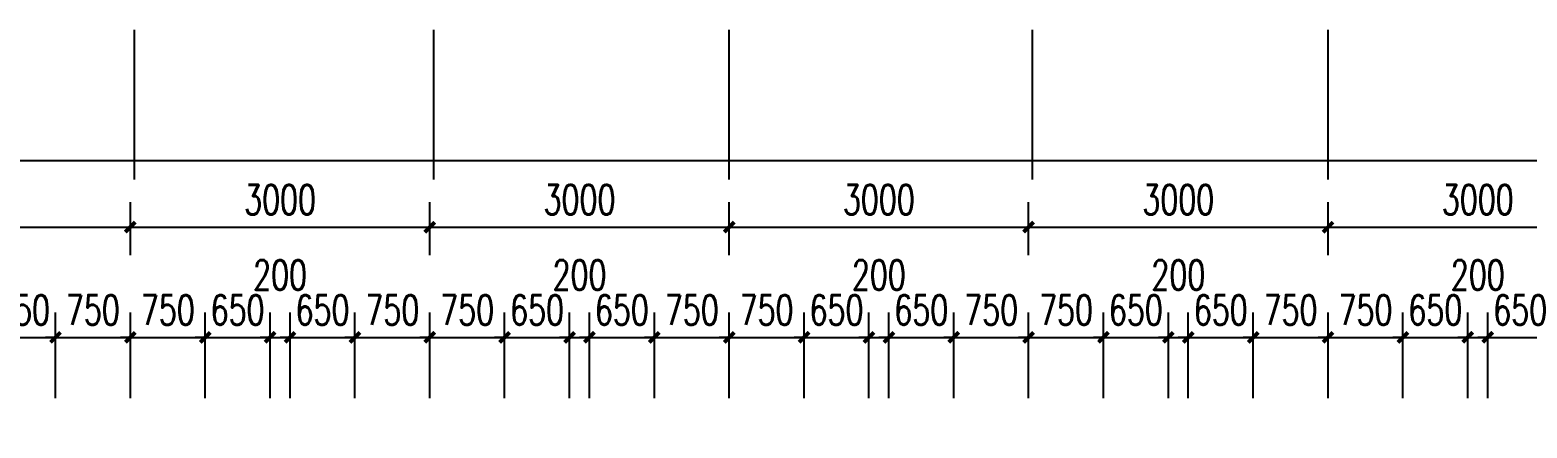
# Model space of a CAD drawing. Header units: millimetres. Extents: x -150677 to 588340, y -254013 to 149700.
# Drawn here: x 159207 to 174207, y 61761 to 65748 of the extents above; entities that cross this region are included whole.
import ezdxf

# ---------------------------------------------------------------- set-up
doc = ezdxf.new("R2010")
doc.units = ezdxf.units.MM
doc.header["$LTSCALE"] = 10
doc.header["$MEASUREMENT"] = 0
doc.layers.add('PUB_DIM', color=3, linetype='Continuous')
doc.styles.add('_TCH_DIM_T3', font='SIMPLEX', dxfattribs={"width": 0.705882, "bigfont": 'GBCBIG'})
doc.dimstyles.new('_TCH_ARCH&&100', dxfattribs={"dimtxt": 297.5, "dimasz": 100, "dimexe": 250, "dimexo": 300, "dimgap": 126.25, "dimtad": 1, "dimdec": 0, "dimzin": 0, "dimdsep": 46, "dimtxsty": '_TCH_DIM_T3', "dimblk": 'ARCHTICK', "dimcen": 0.09, "dimclrt": 7, "dimazin": 2, "dimtfac": 1, "dimtdec": 0, "dimtix": 1, "dimtmove": 2, "dimatfit": 3, "dimfxl": 1, "dimtolj": 1, "dimtzin": 0, "dimarcsym": 0})

# ---------------------------------------------------------------- blocks, each defined once
blk = doc.blocks.new('_ArchTick')
at = {"color": 0, "linetype": 'ByBlock', "const_width": 0.4}
blk.add_lwpolyline([(-0.5, -0.5), (0.5, 0.5)], dxfattribs=at)
blk = doc.blocks.new('*D105')
at = {"layer": 'Defpoints', "color": 0, "transparency": 16777216}
for p in [(160213, 63773), (157213, 63191), (160213, 63191)]:
    blk.add_point(p, dxfattribs=at)
at = {"layer": 'PUB_DIM', "color": 0, "lineweight": -2, "transparency": 16777216}
for p, q in [((157213, 63491), (157213, 64023)), ((160213, 63491), (160213, 64023)), ((157213, 63773), (160213, 63773))]:
    blk.add_line(p, q, dxfattribs=at)
at = {"layer": 'PUB_DIM', "color": 0, "lineweight": -2, "transparency": 16777216, "xscale": 100, "yscale": 100, "zscale": 100, "rotation": 180}
blk.add_blockref('_ArchTick', (157213, 63773), dxfattribs=at)
at = {"layer": 'PUB_DIM', "color": 0, "lineweight": -2, "transparency": 16777216, "xscale": 100, "yscale": 100, "zscale": 100}
blk.add_blockref('_ArchTick', (160213, 63773), dxfattribs=at)
at = {"layer": 'PUB_DIM', "color": 7, "transparency": 16777216, "insert": (158713, 64048), "char_height": 297.5, "attachment_point": 5, "style": '_TCH_DIM_T3'}
blk.add_mtext('\\A1;3000', dxfattribs=at)
blk = doc.blocks.new('*D106')
at = {"layer": 'Defpoints', "color": 0, "transparency": 16777216}
for p in [(163213, 63773), (160213, 63191), (163213, 63191)]:
    blk.add_point(p, dxfattribs=at)
at = {"layer": 'PUB_DIM', "color": 0, "lineweight": -2, "transparency": 16777216}
for p, q in [((160213, 63491), (160213, 64023)), ((163213, 63491), (163213, 64023)), ((160213, 63773), (163213, 63773))]:
    blk.add_line(p, q, dxfattribs=at)
at = {"layer": 'PUB_DIM', "color": 0, "lineweight": -2, "transparency": 16777216, "xscale": 100, "yscale": 100, "zscale": 100, "rotation": 180}
blk.add_blockref('_ArchTick', (160213, 63773), dxfattribs=at)
at = {"layer": 'PUB_DIM', "color": 0, "lineweight": -2, "transparency": 16777216, "xscale": 100, "yscale": 100, "zscale": 100}
blk.add_blockref('_ArchTick', (163213, 63773), dxfattribs=at)
at = {"layer": 'PUB_DIM', "color": 7, "transparency": 16777216, "insert": (161713, 64048), "char_height": 297.5, "attachment_point": 5, "style": '_TCH_DIM_T3'}
blk.add_mtext('\\A1;3000', dxfattribs=at)
blk = doc.blocks.new('*D107')
at = {"layer": 'Defpoints', "color": 0, "transparency": 16777216}
for p in [(166213, 63773), (163213, 63191), (166213, 63191)]:
    blk.add_point(p, dxfattribs=at)
at = {"layer": 'PUB_DIM', "color": 0, "lineweight": -2, "transparency": 16777216}
for p, q in [((163213, 63491), (163213, 64023)), ((166213, 63491), (166213, 64023)), ((163213, 63773), (166213, 63773))]:
    blk.add_line(p, q, dxfattribs=at)
at = {"layer": 'PUB_DIM', "color": 0, "lineweight": -2, "transparency": 16777216, "xscale": 100, "yscale": 100, "zscale": 100, "rotation": 180}
blk.add_blockref('_ArchTick', (163213, 63773), dxfattribs=at)
at = {"layer": 'PUB_DIM', "color": 0, "lineweight": -2, "transparency": 16777216, "xscale": 100, "yscale": 100, "zscale": 100}
blk.add_blockref('_ArchTick', (166213, 63773), dxfattribs=at)
at = {"layer": 'PUB_DIM', "color": 7, "transparency": 16777216, "insert": (164713, 64048), "char_height": 297.5, "attachment_point": 5, "style": '_TCH_DIM_T3'}
blk.add_mtext('\\A1;3000', dxfattribs=at)
blk = doc.blocks.new('*D108')
at = {"layer": 'Defpoints', "color": 0, "transparency": 16777216}
for p in [(169213, 63773), (166213, 63191), (169213, 63191)]:
    blk.add_point(p, dxfattribs=at)
at = {"layer": 'PUB_DIM', "color": 0, "lineweight": -2, "transparency": 16777216}
for p, q in [((166213, 63491), (166213, 64023)), ((169213, 63491), (169213, 64023)), ((166213, 63773), (169213, 63773))]:
    blk.add_line(p, q, dxfattribs=at)
at = {"layer": 'PUB_DIM', "color": 0, "lineweight": -2, "transparency": 16777216, "xscale": 100, "yscale": 100, "zscale": 100, "rotation": 180}
blk.add_blockref('_ArchTick', (166213, 63773), dxfattribs=at)
at = {"layer": 'PUB_DIM', "color": 0, "lineweight": -2, "transparency": 16777216, "xscale": 100, "yscale": 100, "zscale": 100}
blk.add_blockref('_ArchTick', (169213, 63773), dxfattribs=at)
at = {"layer": 'PUB_DIM', "color": 7, "transparency": 16777216, "insert": (167713, 64048), "char_height": 297.5, "attachment_point": 5, "style": '_TCH_DIM_T3'}
blk.add_mtext('\\A1;3000', dxfattribs=at)
blk = doc.blocks.new('*D109')
at = {"layer": 'Defpoints', "color": 0, "transparency": 16777216}
for p in [(172213, 63773), (169213, 63191), (172213, 63191)]:
    blk.add_point(p, dxfattribs=at)
at = {"layer": 'PUB_DIM', "color": 0, "lineweight": -2, "transparency": 16777216}
for p, q in [((169213, 63491), (169213, 64023)), ((172213, 63491), (172213, 64023)), ((169213, 63773), (172213, 63773))]:
    blk.add_line(p, q, dxfattribs=at)
at = {"layer": 'PUB_DIM', "color": 0, "lineweight": -2, "transparency": 16777216, "xscale": 100, "yscale": 100, "zscale": 100, "rotation": 180}
blk.add_blockref('_ArchTick', (169213, 63773), dxfattribs=at)
at = {"layer": 'PUB_DIM', "color": 0, "lineweight": -2, "transparency": 16777216, "xscale": 100, "yscale": 100, "zscale": 100}
blk.add_blockref('_ArchTick', (172213, 63773), dxfattribs=at)
at = {"layer": 'PUB_DIM', "color": 7, "transparency": 16777216, "insert": (170713, 64048), "char_height": 297.5, "attachment_point": 5, "style": '_TCH_DIM_T3'}
blk.add_mtext('\\A1;3000', dxfattribs=at)
blk = doc.blocks.new('*D110')
at = {"layer": 'Defpoints', "color": 0, "transparency": 16777216}
for p in [(175213, 63773), (172213, 63191), (175213, 63191)]:
    blk.add_point(p, dxfattribs=at)
at = {"layer": 'PUB_DIM', "color": 0, "lineweight": -2, "transparency": 16777216}
for p, q in [((172213, 63491), (172213, 64023)), ((175213, 63491), (175213, 64023)), ((172213, 63773), (175213, 63773))]:
    blk.add_line(p, q, dxfattribs=at)
at = {"layer": 'PUB_DIM', "color": 0, "lineweight": -2, "transparency": 16777216, "xscale": 100, "yscale": 100, "zscale": 100, "rotation": 180}
blk.add_blockref('_ArchTick', (172213, 63773), dxfattribs=at)
at = {"layer": 'PUB_DIM', "color": 0, "lineweight": -2, "transparency": 16777216, "xscale": 100, "yscale": 100, "zscale": 100}
blk.add_blockref('_ArchTick', (175213, 63773), dxfattribs=at)
at = {"layer": 'PUB_DIM', "color": 7, "transparency": 16777216, "insert": (173713, 64048), "char_height": 297.5, "attachment_point": 5, "style": '_TCH_DIM_T3'}
blk.add_mtext('\\A1;3000', dxfattribs=at)
blk = doc.blocks.new('*D125')
at = {"layer": 'Defpoints', "color": 0, "transparency": 16777216}
for p in [(209413, 64442), (148213, 63660), (209413, 63660)]:
    blk.add_point(p, dxfattribs=at)
at = {"layer": 'PUB_DIM', "color": 0, "lineweight": -2, "transparency": 16777216}
for p, q in [((148213, 63960), (148213, 64692)), ((209413, 63960), (209413, 64692)), ((148213, 64442), (209413, 64442))]:
    blk.add_line(p, q, dxfattribs=at)
at = {"layer": 'PUB_DIM', "color": 0, "lineweight": -2, "transparency": 16777216, "xscale": 100, "yscale": 100, "zscale": 100, "rotation": 180}
blk.add_blockref('_ArchTick', (148213, 64442), dxfattribs=at)
at = {"layer": 'PUB_DIM', "color": 0, "lineweight": -2, "transparency": 16777216, "xscale": 100, "yscale": 100, "zscale": 100}
blk.add_blockref('_ArchTick', (209413, 64442), dxfattribs=at)
at = {"layer": 'PUB_DIM', "color": 7, "transparency": 16777216, "insert": (178813, 64717), "char_height": 297.5, "attachment_point": 5, "style": '_TCH_DIM_T3'}
blk.add_mtext('\\A1;61200', dxfattribs=at)
blk = doc.blocks.new('*D263')
at = {"layer": 'Defpoints', "color": 0, "transparency": 16777216}
for p in [(174463, 62669), (173813, 61761), (174463, 61761)]:
    blk.add_point(p, dxfattribs=at)
at = {"layer": 'PUB_DIM', "color": 0, "lineweight": -2, "transparency": 16777216}
for p, q in [((173813, 62061), (173813, 62919)), ((174463, 62061), (174463, 62919)), ((173813, 62669), (173713, 62669)), ((173813, 62669), (174463, 62669)), ((174463, 62669), (174563, 62669))]:
    blk.add_line(p, q, dxfattribs=at)
at = {"layer": 'PUB_DIM', "color": 0, "lineweight": -2, "transparency": 16777216, "xscale": 100, "yscale": 100, "zscale": 100}
blk.add_blockref('_ArchTick', (173813, 62669), dxfattribs=at)
at = {"layer": 'PUB_DIM', "color": 0, "lineweight": -2, "transparency": 16777216, "xscale": 100, "yscale": 100, "zscale": 100, "rotation": 180}
blk.add_blockref('_ArchTick', (174463, 62669), dxfattribs=at)
at = {"layer": 'PUB_DIM', "color": 7, "transparency": 16777216, "insert": (174138, 62944), "char_height": 297.5, "attachment_point": 5, "style": '_TCH_DIM_T3'}
blk.add_mtext('\\A1;650', dxfattribs=at)
blk = doc.blocks.new('*D264')
at = {"layer": 'Defpoints', "color": 0, "transparency": 16777216}
for p in [(173813, 62669), (173613, 61761), (173813, 61761)]:
    blk.add_point(p, dxfattribs=at)
at = {"layer": 'PUB_DIM', "color": 0, "lineweight": -2, "transparency": 16777216}
for p, q in [((173613, 62061), (173613, 62919)), ((173813, 62061), (173813, 62919)), ((173613, 62669), (173513, 62669)), ((173613, 62669), (173813, 62669)), ((173813, 62669), (173913, 62669))]:
    blk.add_line(p, q, dxfattribs=at)
at = {"layer": 'PUB_DIM', "color": 0, "lineweight": -2, "transparency": 16777216, "xscale": 100, "yscale": 100, "zscale": 100}
blk.add_blockref('_ArchTick', (173613, 62669), dxfattribs=at)
at = {"layer": 'PUB_DIM', "color": 0, "lineweight": -2, "transparency": 16777216, "xscale": 100, "yscale": 100, "zscale": 100, "rotation": 180}
blk.add_blockref('_ArchTick', (173813, 62669), dxfattribs=at)
at = {"layer": 'PUB_DIM', "color": 7, "transparency": 16777216, "insert": (173713, 63294), "char_height": 297.5, "attachment_point": 5, "style": '_TCH_DIM_T3'}
blk.add_mtext('\\A1;200', dxfattribs=at)
blk = doc.blocks.new('*D265')
at = {"layer": 'Defpoints', "color": 0, "transparency": 16777216}
for p in [(173613, 62669), (172963, 61761), (173613, 61761)]:
    blk.add_point(p, dxfattribs=at)
at = {"layer": 'PUB_DIM', "color": 0, "lineweight": -2, "transparency": 16777216}
for p, q in [((172963, 62061), (172963, 62919)), ((173613, 62061), (173613, 62919)), ((172963, 62669), (172863, 62669)), ((172963, 62669), (173613, 62669)), ((173613, 62669), (173713, 62669))]:
    blk.add_line(p, q, dxfattribs=at)
at = {"layer": 'PUB_DIM', "color": 0, "lineweight": -2, "transparency": 16777216, "xscale": 100, "yscale": 100, "zscale": 100}
blk.add_blockref('_ArchTick', (172963, 62669), dxfattribs=at)
at = {"layer": 'PUB_DIM', "color": 0, "lineweight": -2, "transparency": 16777216, "xscale": 100, "yscale": 100, "zscale": 100, "rotation": 180}
blk.add_blockref('_ArchTick', (173613, 62669), dxfattribs=at)
at = {"layer": 'PUB_DIM', "color": 7, "transparency": 16777216, "insert": (173288, 62944), "char_height": 297.5, "attachment_point": 5, "style": '_TCH_DIM_T3'}
blk.add_mtext('\\A1;650', dxfattribs=at)
blk = doc.blocks.new('*D266')
at = {"layer": 'Defpoints', "color": 0, "transparency": 16777216}
for p in [(172963, 62669), (172213, 61761), (172963, 61761)]:
    blk.add_point(p, dxfattribs=at)
at = {"layer": 'PUB_DIM', "color": 0, "lineweight": -2, "transparency": 16777216}
for p, q in [((172213, 62061), (172213, 62919)), ((172963, 62061), (172963, 62919)), ((172213, 62669), (172113, 62669)), ((172213, 62669), (172963, 62669)), ((172963, 62669), (173063, 62669))]:
    blk.add_line(p, q, dxfattribs=at)
at = {"layer": 'PUB_DIM', "color": 0, "lineweight": -2, "transparency": 16777216, "xscale": 100, "yscale": 100, "zscale": 100}
blk.add_blockref('_ArchTick', (172213, 62669), dxfattribs=at)
at = {"layer": 'PUB_DIM', "color": 0, "lineweight": -2, "transparency": 16777216, "xscale": 100, "yscale": 100, "zscale": 100, "rotation": 180}
blk.add_blockref('_ArchTick', (172963, 62669), dxfattribs=at)
at = {"layer": 'PUB_DIM', "color": 7, "transparency": 16777216, "insert": (172588, 62944), "char_height": 297.5, "attachment_point": 5, "style": '_TCH_DIM_T3'}
blk.add_mtext('\\A1;750', dxfattribs=at)
blk = doc.blocks.new('*D267')
at = {"layer": 'Defpoints', "color": 0, "transparency": 16777216}
for p in [(172213, 62669), (171463, 61761), (172213, 61761)]:
    blk.add_point(p, dxfattribs=at)
at = {"layer": 'PUB_DIM', "color": 0, "lineweight": -2, "transparency": 16777216}
for p, q in [((171463, 62061), (171463, 62919)), ((172213, 62061), (172213, 62919)), ((171463, 62669), (171363, 62669)), ((171463, 62669), (172213, 62669)), ((172213, 62669), (172313, 62669))]:
    blk.add_line(p, q, dxfattribs=at)
at = {"layer": 'PUB_DIM', "color": 0, "lineweight": -2, "transparency": 16777216, "xscale": 100, "yscale": 100, "zscale": 100}
blk.add_blockref('_ArchTick', (171463, 62669), dxfattribs=at)
at = {"layer": 'PUB_DIM', "color": 0, "lineweight": -2, "transparency": 16777216, "xscale": 100, "yscale": 100, "zscale": 100, "rotation": 180}
blk.add_blockref('_ArchTick', (172213, 62669), dxfattribs=at)
at = {"layer": 'PUB_DIM', "color": 7, "transparency": 16777216, "insert": (171838, 62944), "char_height": 297.5, "attachment_point": 5, "style": '_TCH_DIM_T3'}
blk.add_mtext('\\A1;750', dxfattribs=at)
blk = doc.blocks.new('*D268')
at = {"layer": 'Defpoints', "color": 0, "transparency": 16777216}
for p in [(171463, 62669), (170813, 61761), (171463, 61761)]:
    blk.add_point(p, dxfattribs=at)
at = {"layer": 'PUB_DIM', "color": 0, "lineweight": -2, "transparency": 16777216}
for p, q in [((170813, 62061), (170813, 62919)), ((171463, 62061), (171463, 62919)), ((170813, 62669), (170713, 62669)), ((170813, 62669), (171463, 62669)), ((171463, 62669), (171563, 62669))]:
    blk.add_line(p, q, dxfattribs=at)
at = {"layer": 'PUB_DIM', "color": 0, "lineweight": -2, "transparency": 16777216, "xscale": 100, "yscale": 100, "zscale": 100}
blk.add_blockref('_ArchTick', (170813, 62669), dxfattribs=at)
at = {"layer": 'PUB_DIM', "color": 0, "lineweight": -2, "transparency": 16777216, "xscale": 100, "yscale": 100, "zscale": 100, "rotation": 180}
blk.add_blockref('_ArchTick', (171463, 62669), dxfattribs=at)
at = {"layer": 'PUB_DIM', "color": 7, "transparency": 16777216, "insert": (171138, 62944), "char_height": 297.5, "attachment_point": 5, "style": '_TCH_DIM_T3'}
blk.add_mtext('\\A1;650', dxfattribs=at)
blk = doc.blocks.new('*D269')
at = {"layer": 'Defpoints', "color": 0, "transparency": 16777216}
for p in [(170813, 62669), (170613, 61761), (170813, 61761)]:
    blk.add_point(p, dxfattribs=at)
at = {"layer": 'PUB_DIM', "color": 0, "lineweight": -2, "transparency": 16777216}
for p, q in [((170613, 62061), (170613, 62919)), ((170813, 62061), (170813, 62919)), ((170613, 62669), (170513, 62669)), ((170613, 62669), (170813, 62669)), ((170813, 62669), (170913, 62669))]:
    blk.add_line(p, q, dxfattribs=at)
at = {"layer": 'PUB_DIM', "color": 0, "lineweight": -2, "transparency": 16777216, "xscale": 100, "yscale": 100, "zscale": 100}
blk.add_blockref('_ArchTick', (170613, 62669), dxfattribs=at)
at = {"layer": 'PUB_DIM', "color": 0, "lineweight": -2, "transparency": 16777216, "xscale": 100, "yscale": 100, "zscale": 100, "rotation": 180}
blk.add_blockref('_ArchTick', (170813, 62669), dxfattribs=at)
at = {"layer": 'PUB_DIM', "color": 7, "transparency": 16777216, "insert": (170713, 63294), "char_height": 297.5, "attachment_point": 5, "style": '_TCH_DIM_T3'}
blk.add_mtext('\\A1;200', dxfattribs=at)
blk = doc.blocks.new('*D270')
at = {"layer": 'Defpoints', "color": 0, "transparency": 16777216}
for p in [(170613, 62669), (169963, 61761), (170613, 61761)]:
    blk.add_point(p, dxfattribs=at)
at = {"layer": 'PUB_DIM', "color": 0, "lineweight": -2, "transparency": 16777216}
for p, q in [((169963, 62061), (169963, 62919)), ((170613, 62061), (170613, 62919)), ((169963, 62669), (169863, 62669)), ((169963, 62669), (170613, 62669)), ((170613, 62669), (170713, 62669))]:
    blk.add_line(p, q, dxfattribs=at)
at = {"layer": 'PUB_DIM', "color": 0, "lineweight": -2, "transparency": 16777216, "xscale": 100, "yscale": 100, "zscale": 100}
blk.add_blockref('_ArchTick', (169963, 62669), dxfattribs=at)
at = {"layer": 'PUB_DIM', "color": 0, "lineweight": -2, "transparency": 16777216, "xscale": 100, "yscale": 100, "zscale": 100, "rotation": 180}
blk.add_blockref('_ArchTick', (170613, 62669), dxfattribs=at)
at = {"layer": 'PUB_DIM', "color": 7, "transparency": 16777216, "insert": (170288, 62944), "char_height": 297.5, "attachment_point": 5, "style": '_TCH_DIM_T3'}
blk.add_mtext('\\A1;650', dxfattribs=at)
blk = doc.blocks.new('*D271')
at = {"layer": 'Defpoints', "color": 0, "transparency": 16777216}
for p in [(169963, 62669), (169213, 61761), (169963, 61761)]:
    blk.add_point(p, dxfattribs=at)
at = {"layer": 'PUB_DIM', "color": 0, "lineweight": -2, "transparency": 16777216}
for p, q in [((169213, 62061), (169213, 62919)), ((169963, 62061), (169963, 62919)), ((169213, 62669), (169113, 62669)), ((169213, 62669), (169963, 62669)), ((169963, 62669), (170063, 62669))]:
    blk.add_line(p, q, dxfattribs=at)
at = {"layer": 'PUB_DIM', "color": 0, "lineweight": -2, "transparency": 16777216, "xscale": 100, "yscale": 100, "zscale": 100}
blk.add_blockref('_ArchTick', (169213, 62669), dxfattribs=at)
at = {"layer": 'PUB_DIM', "color": 0, "lineweight": -2, "transparency": 16777216, "xscale": 100, "yscale": 100, "zscale": 100, "rotation": 180}
blk.add_blockref('_ArchTick', (169963, 62669), dxfattribs=at)
at = {"layer": 'PUB_DIM', "color": 7, "transparency": 16777216, "insert": (169588, 62944), "char_height": 297.5, "attachment_point": 5, "style": '_TCH_DIM_T3'}
blk.add_mtext('\\A1;750', dxfattribs=at)
blk = doc.blocks.new('*D272')
at = {"layer": 'Defpoints', "color": 0, "transparency": 16777216}
for p in [(169213, 62669), (168463, 61761), (169213, 61761)]:
    blk.add_point(p, dxfattribs=at)
at = {"layer": 'PUB_DIM', "color": 0, "lineweight": -2, "transparency": 16777216}
for p, q in [((168463, 62061), (168463, 62919)), ((169213, 62061), (169213, 62919)), ((168463, 62669), (168363, 62669)), ((168463, 62669), (169213, 62669)), ((169213, 62669), (169313, 62669))]:
    blk.add_line(p, q, dxfattribs=at)
at = {"layer": 'PUB_DIM', "color": 0, "lineweight": -2, "transparency": 16777216, "xscale": 100, "yscale": 100, "zscale": 100}
blk.add_blockref('_ArchTick', (168463, 62669), dxfattribs=at)
at = {"layer": 'PUB_DIM', "color": 0, "lineweight": -2, "transparency": 16777216, "xscale": 100, "yscale": 100, "zscale": 100, "rotation": 180}
blk.add_blockref('_ArchTick', (169213, 62669), dxfattribs=at)
at = {"layer": 'PUB_DIM', "color": 7, "transparency": 16777216, "insert": (168838, 62944), "char_height": 297.5, "attachment_point": 5, "style": '_TCH_DIM_T3'}
blk.add_mtext('\\A1;750', dxfattribs=at)
blk = doc.blocks.new('*D273')
at = {"layer": 'Defpoints', "color": 0, "transparency": 16777216}
for p in [(168463, 62669), (167813, 61761), (168463, 61761)]:
    blk.add_point(p, dxfattribs=at)
at = {"layer": 'PUB_DIM', "color": 0, "lineweight": -2, "transparency": 16777216}
for p, q in [((167813, 62061), (167813, 62919)), ((168463, 62061), (168463, 62919)), ((167813, 62669), (167713, 62669)), ((167813, 62669), (168463, 62669)), ((168463, 62669), (168563, 62669))]:
    blk.add_line(p, q, dxfattribs=at)
at = {"layer": 'PUB_DIM', "color": 0, "lineweight": -2, "transparency": 16777216, "xscale": 100, "yscale": 100, "zscale": 100}
blk.add_blockref('_ArchTick', (167813, 62669), dxfattribs=at)
at = {"layer": 'PUB_DIM', "color": 0, "lineweight": -2, "transparency": 16777216, "xscale": 100, "yscale": 100, "zscale": 100, "rotation": 180}
blk.add_blockref('_ArchTick', (168463, 62669), dxfattribs=at)
at = {"layer": 'PUB_DIM', "color": 7, "transparency": 16777216, "insert": (168138, 62944), "char_height": 297.5, "attachment_point": 5, "style": '_TCH_DIM_T3'}
blk.add_mtext('\\A1;650', dxfattribs=at)
blk = doc.blocks.new('*D274')
at = {"layer": 'Defpoints', "color": 0, "transparency": 16777216}
for p in [(167813, 62669), (167613, 61761), (167813, 61761)]:
    blk.add_point(p, dxfattribs=at)
at = {"layer": 'PUB_DIM', "color": 0, "lineweight": -2, "transparency": 16777216}
for p, q in [((167613, 62061), (167613, 62919)), ((167813, 62061), (167813, 62919)), ((167613, 62669), (167513, 62669)), ((167613, 62669), (167813, 62669)), ((167813, 62669), (167913, 62669))]:
    blk.add_line(p, q, dxfattribs=at)
at = {"layer": 'PUB_DIM', "color": 0, "lineweight": -2, "transparency": 16777216, "xscale": 100, "yscale": 100, "zscale": 100}
blk.add_blockref('_ArchTick', (167613, 62669), dxfattribs=at)
at = {"layer": 'PUB_DIM', "color": 0, "lineweight": -2, "transparency": 16777216, "xscale": 100, "yscale": 100, "zscale": 100, "rotation": 180}
blk.add_blockref('_ArchTick', (167813, 62669), dxfattribs=at)
at = {"layer": 'PUB_DIM', "color": 7, "transparency": 16777216, "insert": (167713, 63294), "char_height": 297.5, "attachment_point": 5, "style": '_TCH_DIM_T3'}
blk.add_mtext('\\A1;200', dxfattribs=at)
blk = doc.blocks.new('*D275')
at = {"layer": 'Defpoints', "color": 0, "transparency": 16777216}
for p in [(167613, 62669), (166963, 61761), (167613, 61761)]:
    blk.add_point(p, dxfattribs=at)
at = {"layer": 'PUB_DIM', "color": 0, "lineweight": -2, "transparency": 16777216}
for p, q in [((166963, 62061), (166963, 62919)), ((167613, 62061), (167613, 62919)), ((166963, 62669), (166863, 62669)), ((166963, 62669), (167613, 62669)), ((167613, 62669), (167713, 62669))]:
    blk.add_line(p, q, dxfattribs=at)
at = {"layer": 'PUB_DIM', "color": 0, "lineweight": -2, "transparency": 16777216, "xscale": 100, "yscale": 100, "zscale": 100}
blk.add_blockref('_ArchTick', (166963, 62669), dxfattribs=at)
at = {"layer": 'PUB_DIM', "color": 0, "lineweight": -2, "transparency": 16777216, "xscale": 100, "yscale": 100, "zscale": 100, "rotation": 180}
blk.add_blockref('_ArchTick', (167613, 62669), dxfattribs=at)
at = {"layer": 'PUB_DIM', "color": 7, "transparency": 16777216, "insert": (167288, 62944), "char_height": 297.5, "attachment_point": 5, "style": '_TCH_DIM_T3'}
blk.add_mtext('\\A1;650', dxfattribs=at)
blk = doc.blocks.new('*D276')
at = {"layer": 'Defpoints', "color": 0, "transparency": 16777216}
for p in [(166963, 62669), (166213, 61761), (166963, 61761)]:
    blk.add_point(p, dxfattribs=at)
at = {"layer": 'PUB_DIM', "color": 0, "lineweight": -2, "transparency": 16777216}
for p, q in [((166213, 62061), (166213, 62919)), ((166963, 62061), (166963, 62919)), ((166213, 62669), (166113, 62669)), ((166213, 62669), (166963, 62669)), ((166963, 62669), (167063, 62669))]:
    blk.add_line(p, q, dxfattribs=at)
at = {"layer": 'PUB_DIM', "color": 0, "lineweight": -2, "transparency": 16777216, "xscale": 100, "yscale": 100, "zscale": 100}
blk.add_blockref('_ArchTick', (166213, 62669), dxfattribs=at)
at = {"layer": 'PUB_DIM', "color": 0, "lineweight": -2, "transparency": 16777216, "xscale": 100, "yscale": 100, "zscale": 100, "rotation": 180}
blk.add_blockref('_ArchTick', (166963, 62669), dxfattribs=at)
at = {"layer": 'PUB_DIM', "color": 7, "transparency": 16777216, "insert": (166588, 62944), "char_height": 297.5, "attachment_point": 5, "style": '_TCH_DIM_T3'}
blk.add_mtext('\\A1;750', dxfattribs=at)
blk = doc.blocks.new('*D277')
at = {"layer": 'Defpoints', "color": 0, "transparency": 16777216}
for p in [(166213, 62669), (165463, 61761), (166213, 61761)]:
    blk.add_point(p, dxfattribs=at)
at = {"layer": 'PUB_DIM', "color": 0, "lineweight": -2, "transparency": 16777216}
for p, q in [((165463, 62061), (165463, 62919)), ((166213, 62061), (166213, 62919)), ((165463, 62669), (165363, 62669)), ((165463, 62669), (166213, 62669)), ((166213, 62669), (166313, 62669))]:
    blk.add_line(p, q, dxfattribs=at)
at = {"layer": 'PUB_DIM', "color": 0, "lineweight": -2, "transparency": 16777216, "xscale": 100, "yscale": 100, "zscale": 100}
blk.add_blockref('_ArchTick', (165463, 62669), dxfattribs=at)
at = {"layer": 'PUB_DIM', "color": 0, "lineweight": -2, "transparency": 16777216, "xscale": 100, "yscale": 100, "zscale": 100, "rotation": 180}
blk.add_blockref('_ArchTick', (166213, 62669), dxfattribs=at)
at = {"layer": 'PUB_DIM', "color": 7, "transparency": 16777216, "insert": (165838, 62944), "char_height": 297.5, "attachment_point": 5, "style": '_TCH_DIM_T3'}
blk.add_mtext('\\A1;750', dxfattribs=at)
blk = doc.blocks.new('*D278')
at = {"layer": 'Defpoints', "color": 0, "transparency": 16777216}
for p in [(165463, 62669), (164813, 61761), (165463, 61761)]:
    blk.add_point(p, dxfattribs=at)
at = {"layer": 'PUB_DIM', "color": 0, "lineweight": -2, "transparency": 16777216}
for p, q in [((164813, 62061), (164813, 62919)), ((165463, 62061), (165463, 62919)), ((164813, 62669), (164713, 62669)), ((164813, 62669), (165463, 62669)), ((165463, 62669), (165563, 62669))]:
    blk.add_line(p, q, dxfattribs=at)
at = {"layer": 'PUB_DIM', "color": 0, "lineweight": -2, "transparency": 16777216, "xscale": 100, "yscale": 100, "zscale": 100}
blk.add_blockref('_ArchTick', (164813, 62669), dxfattribs=at)
at = {"layer": 'PUB_DIM', "color": 0, "lineweight": -2, "transparency": 16777216, "xscale": 100, "yscale": 100, "zscale": 100, "rotation": 180}
blk.add_blockref('_ArchTick', (165463, 62669), dxfattribs=at)
at = {"layer": 'PUB_DIM', "color": 7, "transparency": 16777216, "insert": (165138, 62944), "char_height": 297.5, "attachment_point": 5, "style": '_TCH_DIM_T3'}
blk.add_mtext('\\A1;650', dxfattribs=at)
blk = doc.blocks.new('*D279')
at = {"layer": 'Defpoints', "color": 0, "transparency": 16777216}
for p in [(164813, 62669), (164613, 61761), (164813, 61761)]:
    blk.add_point(p, dxfattribs=at)
at = {"layer": 'PUB_DIM', "color": 0, "lineweight": -2, "transparency": 16777216}
for p, q in [((164613, 62061), (164613, 62919)), ((164813, 62061), (164813, 62919)), ((164613, 62669), (164513, 62669)), ((164613, 62669), (164813, 62669)), ((164813, 62669), (164913, 62669))]:
    blk.add_line(p, q, dxfattribs=at)
at = {"layer": 'PUB_DIM', "color": 0, "lineweight": -2, "transparency": 16777216, "xscale": 100, "yscale": 100, "zscale": 100}
blk.add_blockref('_ArchTick', (164613, 62669), dxfattribs=at)
at = {"layer": 'PUB_DIM', "color": 0, "lineweight": -2, "transparency": 16777216, "xscale": 100, "yscale": 100, "zscale": 100, "rotation": 180}
blk.add_blockref('_ArchTick', (164813, 62669), dxfattribs=at)
at = {"layer": 'PUB_DIM', "color": 7, "transparency": 16777216, "insert": (164713, 63294), "char_height": 297.5, "attachment_point": 5, "style": '_TCH_DIM_T3'}
blk.add_mtext('\\A1;200', dxfattribs=at)
blk = doc.blocks.new('*D280')
at = {"layer": 'Defpoints', "color": 0, "transparency": 16777216}
for p in [(164613, 62669), (163963, 61761), (164613, 61761)]:
    blk.add_point(p, dxfattribs=at)
at = {"layer": 'PUB_DIM', "color": 0, "lineweight": -2, "transparency": 16777216}
for p, q in [((163963, 62061), (163963, 62919)), ((164613, 62061), (164613, 62919)), ((163963, 62669), (163863, 62669)), ((163963, 62669), (164613, 62669)), ((164613, 62669), (164713, 62669))]:
    blk.add_line(p, q, dxfattribs=at)
at = {"layer": 'PUB_DIM', "color": 0, "lineweight": -2, "transparency": 16777216, "xscale": 100, "yscale": 100, "zscale": 100}
blk.add_blockref('_ArchTick', (163963, 62669), dxfattribs=at)
at = {"layer": 'PUB_DIM', "color": 0, "lineweight": -2, "transparency": 16777216, "xscale": 100, "yscale": 100, "zscale": 100, "rotation": 180}
blk.add_blockref('_ArchTick', (164613, 62669), dxfattribs=at)
at = {"layer": 'PUB_DIM', "color": 7, "transparency": 16777216, "insert": (164288, 62944), "char_height": 297.5, "attachment_point": 5, "style": '_TCH_DIM_T3'}
blk.add_mtext('\\A1;650', dxfattribs=at)
blk = doc.blocks.new('*D281')
at = {"layer": 'Defpoints', "color": 0, "transparency": 16777216}
for p in [(163963, 62669), (163213, 61761), (163963, 61761)]:
    blk.add_point(p, dxfattribs=at)
at = {"layer": 'PUB_DIM', "color": 0, "lineweight": -2, "transparency": 16777216}
for p, q in [((163213, 62061), (163213, 62919)), ((163963, 62061), (163963, 62919)), ((163213, 62669), (163113, 62669)), ((163213, 62669), (163963, 62669)), ((163963, 62669), (164063, 62669))]:
    blk.add_line(p, q, dxfattribs=at)
at = {"layer": 'PUB_DIM', "color": 0, "lineweight": -2, "transparency": 16777216, "xscale": 100, "yscale": 100, "zscale": 100}
blk.add_blockref('_ArchTick', (163213, 62669), dxfattribs=at)
at = {"layer": 'PUB_DIM', "color": 0, "lineweight": -2, "transparency": 16777216, "xscale": 100, "yscale": 100, "zscale": 100, "rotation": 180}
blk.add_blockref('_ArchTick', (163963, 62669), dxfattribs=at)
at = {"layer": 'PUB_DIM', "color": 7, "transparency": 16777216, "insert": (163588, 62944), "char_height": 297.5, "attachment_point": 5, "style": '_TCH_DIM_T3'}
blk.add_mtext('\\A1;750', dxfattribs=at)
blk = doc.blocks.new('*D282')
at = {"layer": 'Defpoints', "color": 0, "transparency": 16777216}
for p in [(163213, 62669), (162463, 61761), (163213, 61761)]:
    blk.add_point(p, dxfattribs=at)
at = {"layer": 'PUB_DIM', "color": 0, "lineweight": -2, "transparency": 16777216}
for p, q in [((162463, 62061), (162463, 62919)), ((163213, 62061), (163213, 62919)), ((162463, 62669), (162363, 62669)), ((162463, 62669), (163213, 62669)), ((163213, 62669), (163313, 62669))]:
    blk.add_line(p, q, dxfattribs=at)
at = {"layer": 'PUB_DIM', "color": 0, "lineweight": -2, "transparency": 16777216, "xscale": 100, "yscale": 100, "zscale": 100}
blk.add_blockref('_ArchTick', (162463, 62669), dxfattribs=at)
at = {"layer": 'PUB_DIM', "color": 0, "lineweight": -2, "transparency": 16777216, "xscale": 100, "yscale": 100, "zscale": 100, "rotation": 180}
blk.add_blockref('_ArchTick', (163213, 62669), dxfattribs=at)
at = {"layer": 'PUB_DIM', "color": 7, "transparency": 16777216, "insert": (162838, 62944), "char_height": 297.5, "attachment_point": 5, "style": '_TCH_DIM_T3'}
blk.add_mtext('\\A1;750', dxfattribs=at)
blk = doc.blocks.new('*D283')
at = {"layer": 'Defpoints', "color": 0, "transparency": 16777216}
for p in [(162463, 62669), (161813, 61761), (162463, 61761)]:
    blk.add_point(p, dxfattribs=at)
at = {"layer": 'PUB_DIM', "color": 0, "lineweight": -2, "transparency": 16777216}
for p, q in [((161813, 62061), (161813, 62919)), ((162463, 62061), (162463, 62919)), ((161813, 62669), (161713, 62669)), ((161813, 62669), (162463, 62669)), ((162463, 62669), (162563, 62669))]:
    blk.add_line(p, q, dxfattribs=at)
at = {"layer": 'PUB_DIM', "color": 0, "lineweight": -2, "transparency": 16777216, "xscale": 100, "yscale": 100, "zscale": 100}
blk.add_blockref('_ArchTick', (161813, 62669), dxfattribs=at)
at = {"layer": 'PUB_DIM', "color": 0, "lineweight": -2, "transparency": 16777216, "xscale": 100, "yscale": 100, "zscale": 100, "rotation": 180}
blk.add_blockref('_ArchTick', (162463, 62669), dxfattribs=at)
at = {"layer": 'PUB_DIM', "color": 7, "transparency": 16777216, "insert": (162138, 62944), "char_height": 297.5, "attachment_point": 5, "style": '_TCH_DIM_T3'}
blk.add_mtext('\\A1;650', dxfattribs=at)
blk = doc.blocks.new('*D284')
at = {"layer": 'Defpoints', "color": 0, "transparency": 16777216}
for p in [(161813, 62669), (161613, 61761), (161813, 61761)]:
    blk.add_point(p, dxfattribs=at)
at = {"layer": 'PUB_DIM', "color": 0, "lineweight": -2, "transparency": 16777216}
for p, q in [((161613, 62061), (161613, 62919)), ((161813, 62061), (161813, 62919)), ((161613, 62669), (161513, 62669)), ((161613, 62669), (161813, 62669)), ((161813, 62669), (161913, 62669))]:
    blk.add_line(p, q, dxfattribs=at)
at = {"layer": 'PUB_DIM', "color": 0, "lineweight": -2, "transparency": 16777216, "xscale": 100, "yscale": 100, "zscale": 100}
blk.add_blockref('_ArchTick', (161613, 62669), dxfattribs=at)
at = {"layer": 'PUB_DIM', "color": 0, "lineweight": -2, "transparency": 16777216, "xscale": 100, "yscale": 100, "zscale": 100, "rotation": 180}
blk.add_blockref('_ArchTick', (161813, 62669), dxfattribs=at)
at = {"layer": 'PUB_DIM', "color": 7, "transparency": 16777216, "insert": (161713, 63294), "char_height": 297.5, "attachment_point": 5, "style": '_TCH_DIM_T3'}
blk.add_mtext('\\A1;200', dxfattribs=at)
blk = doc.blocks.new('*D285')
at = {"layer": 'Defpoints', "color": 0, "transparency": 16777216}
for p in [(161613, 62669), (160963, 61761), (161613, 61761)]:
    blk.add_point(p, dxfattribs=at)
at = {"layer": 'PUB_DIM', "color": 0, "lineweight": -2, "transparency": 16777216}
for p, q in [((160963, 62061), (160963, 62919)), ((161613, 62061), (161613, 62919)), ((160963, 62669), (160863, 62669)), ((160963, 62669), (161613, 62669)), ((161613, 62669), (161713, 62669))]:
    blk.add_line(p, q, dxfattribs=at)
at = {"layer": 'PUB_DIM', "color": 0, "lineweight": -2, "transparency": 16777216, "xscale": 100, "yscale": 100, "zscale": 100}
blk.add_blockref('_ArchTick', (160963, 62669), dxfattribs=at)
at = {"layer": 'PUB_DIM', "color": 0, "lineweight": -2, "transparency": 16777216, "xscale": 100, "yscale": 100, "zscale": 100, "rotation": 180}
blk.add_blockref('_ArchTick', (161613, 62669), dxfattribs=at)
at = {"layer": 'PUB_DIM', "color": 7, "transparency": 16777216, "insert": (161288, 62944), "char_height": 297.5, "attachment_point": 5, "style": '_TCH_DIM_T3'}
blk.add_mtext('\\A1;650', dxfattribs=at)
blk = doc.blocks.new('*D286')
at = {"layer": 'Defpoints', "color": 0, "transparency": 16777216}
for p in [(160963, 62669), (160213, 61761), (160963, 61761)]:
    blk.add_point(p, dxfattribs=at)
at = {"layer": 'PUB_DIM', "color": 0, "lineweight": -2, "transparency": 16777216}
for p, q in [((160213, 62061), (160213, 62919)), ((160963, 62061), (160963, 62919)), ((160213, 62669), (160113, 62669)), ((160213, 62669), (160963, 62669)), ((160963, 62669), (161063, 62669))]:
    blk.add_line(p, q, dxfattribs=at)
at = {"layer": 'PUB_DIM', "color": 0, "lineweight": -2, "transparency": 16777216, "xscale": 100, "yscale": 100, "zscale": 100}
blk.add_blockref('_ArchTick', (160213, 62669), dxfattribs=at)
at = {"layer": 'PUB_DIM', "color": 0, "lineweight": -2, "transparency": 16777216, "xscale": 100, "yscale": 100, "zscale": 100, "rotation": 180}
blk.add_blockref('_ArchTick', (160963, 62669), dxfattribs=at)
at = {"layer": 'PUB_DIM', "color": 7, "transparency": 16777216, "insert": (160588, 62944), "char_height": 297.5, "attachment_point": 5, "style": '_TCH_DIM_T3'}
blk.add_mtext('\\A1;750', dxfattribs=at)
blk = doc.blocks.new('*D287')
at = {"layer": 'Defpoints', "color": 0, "transparency": 16777216}
for p in [(160213, 62669), (159463, 61761), (160213, 61761)]:
    blk.add_point(p, dxfattribs=at)
at = {"layer": 'PUB_DIM', "color": 0, "lineweight": -2, "transparency": 16777216}
for p, q in [((159463, 62061), (159463, 62919)), ((160213, 62061), (160213, 62919)), ((159463, 62669), (159363, 62669)), ((159463, 62669), (160213, 62669)), ((160213, 62669), (160313, 62669))]:
    blk.add_line(p, q, dxfattribs=at)
at = {"layer": 'PUB_DIM', "color": 0, "lineweight": -2, "transparency": 16777216, "xscale": 100, "yscale": 100, "zscale": 100}
blk.add_blockref('_ArchTick', (159463, 62669), dxfattribs=at)
at = {"layer": 'PUB_DIM', "color": 0, "lineweight": -2, "transparency": 16777216, "xscale": 100, "yscale": 100, "zscale": 100, "rotation": 180}
blk.add_blockref('_ArchTick', (160213, 62669), dxfattribs=at)
at = {"layer": 'PUB_DIM', "color": 7, "transparency": 16777216, "insert": (159838, 62944), "char_height": 297.5, "attachment_point": 5, "style": '_TCH_DIM_T3'}
blk.add_mtext('\\A1;750', dxfattribs=at)
blk = doc.blocks.new('*D288')
at = {"layer": 'Defpoints', "color": 0, "transparency": 16777216}
for p in [(159463, 62669), (158813, 61761), (159463, 61761)]:
    blk.add_point(p, dxfattribs=at)
at = {"layer": 'PUB_DIM', "color": 0, "lineweight": -2, "transparency": 16777216}
for p, q in [((158813, 62061), (158813, 62919)), ((159463, 62061), (159463, 62919)), ((158813, 62669), (158713, 62669)), ((158813, 62669), (159463, 62669)), ((159463, 62669), (159563, 62669))]:
    blk.add_line(p, q, dxfattribs=at)
at = {"layer": 'PUB_DIM', "color": 0, "lineweight": -2, "transparency": 16777216, "xscale": 100, "yscale": 100, "zscale": 100}
blk.add_blockref('_ArchTick', (158813, 62669), dxfattribs=at)
at = {"layer": 'PUB_DIM', "color": 0, "lineweight": -2, "transparency": 16777216, "xscale": 100, "yscale": 100, "zscale": 100, "rotation": 180}
blk.add_blockref('_ArchTick', (159463, 62669), dxfattribs=at)
at = {"layer": 'PUB_DIM', "color": 7, "transparency": 16777216, "insert": (159138, 62944), "char_height": 297.5, "attachment_point": 5, "style": '_TCH_DIM_T3'}
blk.add_mtext('\\A1;650', dxfattribs=at)

msp = doc.modelspace()

# ---------------------------------------------------------------- linework, layer by layer
at = {"layer": 'PUB_DIM'}
for p, q in [((160253.1, 64251.4), (160253.1, 65748.3)), ((163253.1, 64251.4), (163253.1, 65748.3)), ((166213.1, 64251.4), (166213.1, 65748.3)), ((169253.1, 64251.4), (169253.1, 65748.3)), ((172213.1, 64251.4), (172213.1, 65748.3))]:
    msp.add_line(p, q, dxfattribs=at)

# ---------------------------------------------------------------- dimensions: what is measured, and where the dimension line sits
for p1, p2, distance, picture, middle in [((148213.1, 63660.2), (209413.1, 63660.2), 782.1, '*D125', (178813.1, 64717.3)), ((157213.1, 63190.9), (160213.1, 63190.9), 581.9, '*D105', (158713.1, 64047.8)), ((160213.1, 63190.9), (163213.1, 63190.9), 581.9, '*D106', (161713.1, 64047.8)), ((163213.1, 63190.9), (166213.1, 63190.9), 581.9, '*D107', (164713.1, 64047.8)), ((166213.1, 63190.9), (169213.1, 63190.9), 581.9, '*D108', (167713.1, 64047.8)), ((169213.1, 63190.9), (172213.1, 63190.9), 581.9, '*D109', (170713.1, 64047.8)), ((172213.1, 63190.9), (175213.1, 63190.9), 581.9, '*D110', (173713.1, 64047.8)), ((158813.1, 61760.5), (159463.1, 61760.5), 908, '*D288', (159138.1, 62943.5)), ((159463.1, 61760.5), (160213.1, 61760.5), 908, '*D287', (159838.1, 62943.5)), ((160213.1, 61760.5), (160963.1, 61760.5), 908, '*D286', (160588.1, 62943.5)), ((160963.1, 61760.5), (161613.1, 61760.5), 908, '*D285', (161288.1, 62943.5)), ((161813.1, 61760.5), (162463.1, 61760.5), 908, '*D283', (162138.1, 62943.5)), ((162463.1, 61760.5), (163213.1, 61760.5), 908, '*D282', (162838.1, 62943.5)), ((163213.1, 61760.5), (163963.1, 61760.5), 908, '*D281', (163588.1, 62943.5)), ((163963.1, 61760.5), (164613.1, 61760.5), 908, '*D280', (164288.1, 62943.5)), ((164813.1, 61760.5), (165463.1, 61760.5), 908, '*D278', (165138.1, 62943.5)), ((165463.1, 61760.5), (166213.1, 61760.5), 908, '*D277', (165838.1, 62943.5)), ((166213.1, 61760.5), (166963.1, 61760.5), 908, '*D276', (166588.1, 62943.5)), ((166963.1, 61760.5), (167613.1, 61760.5), 908, '*D275', (167288.1, 62943.5)), ((167813.1, 61760.5), (168463.1, 61760.5), 908, '*D273', (168138.1, 62943.5)), ((168463.1, 61760.5), (169213.1, 61760.5), 908, '*D272', (168838.1, 62943.5)), ((169213.1, 61760.5), (169963.1, 61760.5), 908, '*D271', (169588.1, 62943.5)), ((169963.1, 61760.5), (170613.1, 61760.5), 908, '*D270', (170288.1, 62943.5)), ((170813.1, 61760.5), (171463.1, 61760.5), 908, '*D268', (171138.1, 62943.5)), ((171463.1, 61760.5), (172213.1, 61760.5), 908, '*D267', (171838.1, 62943.5)), ((172213.1, 61760.5), (172963.1, 61760.5), 908, '*D266', (172588.1, 62943.5)), ((172963.1, 61760.5), (173613.1, 61760.5), 908, '*D265', (173288.1, 62943.5)), ((173813.1, 61760.5), (174463.1, 61760.5), 908, '*D263', (174138.1, 62943.5))]:
    dim = msp.add_aligned_dim(p1=p1, p2=p2, distance=distance, dimstyle='_TCH_ARCH&&100', dxfattribs=at)
    dim.commit()
    dim.dimension.update_dxf_attribs({"geometry": picture, "text_midpoint": middle})
for base, p1, p2, picture, middle in [((161813.1, 62668.5), (161613.1, 61760.5), (161813.1, 61760.5), '*D284', (161713.1, 63293.5)), ((164813.1, 62668.5), (164613.1, 61760.5), (164813.1, 61760.5), '*D279', (164713.1, 63293.5)), ((167813.1, 62668.5), (167613.1, 61760.5), (167813.1, 61760.5), '*D274', (167713.1, 63293.5)), ((170813.1, 62668.5), (170613.1, 61760.5), (170813.1, 61760.5), '*D269', (170713.1, 63293.5)), ((173813.1, 62668.5), (173613.1, 61760.5), (173813.1, 61760.5), '*D264', (173713.1, 63293.5))]:
    dim = msp.add_linear_dim(base=base, p1=p1, p2=p2, angle=0, dimstyle='_TCH_ARCH&&100', dxfattribs=at)
    dim.commit()
    dim.dimension.update_dxf_attribs({"geometry": picture, "text_midpoint": middle, "dimtype": 129})

doc.saveas('drawing.dxf')
